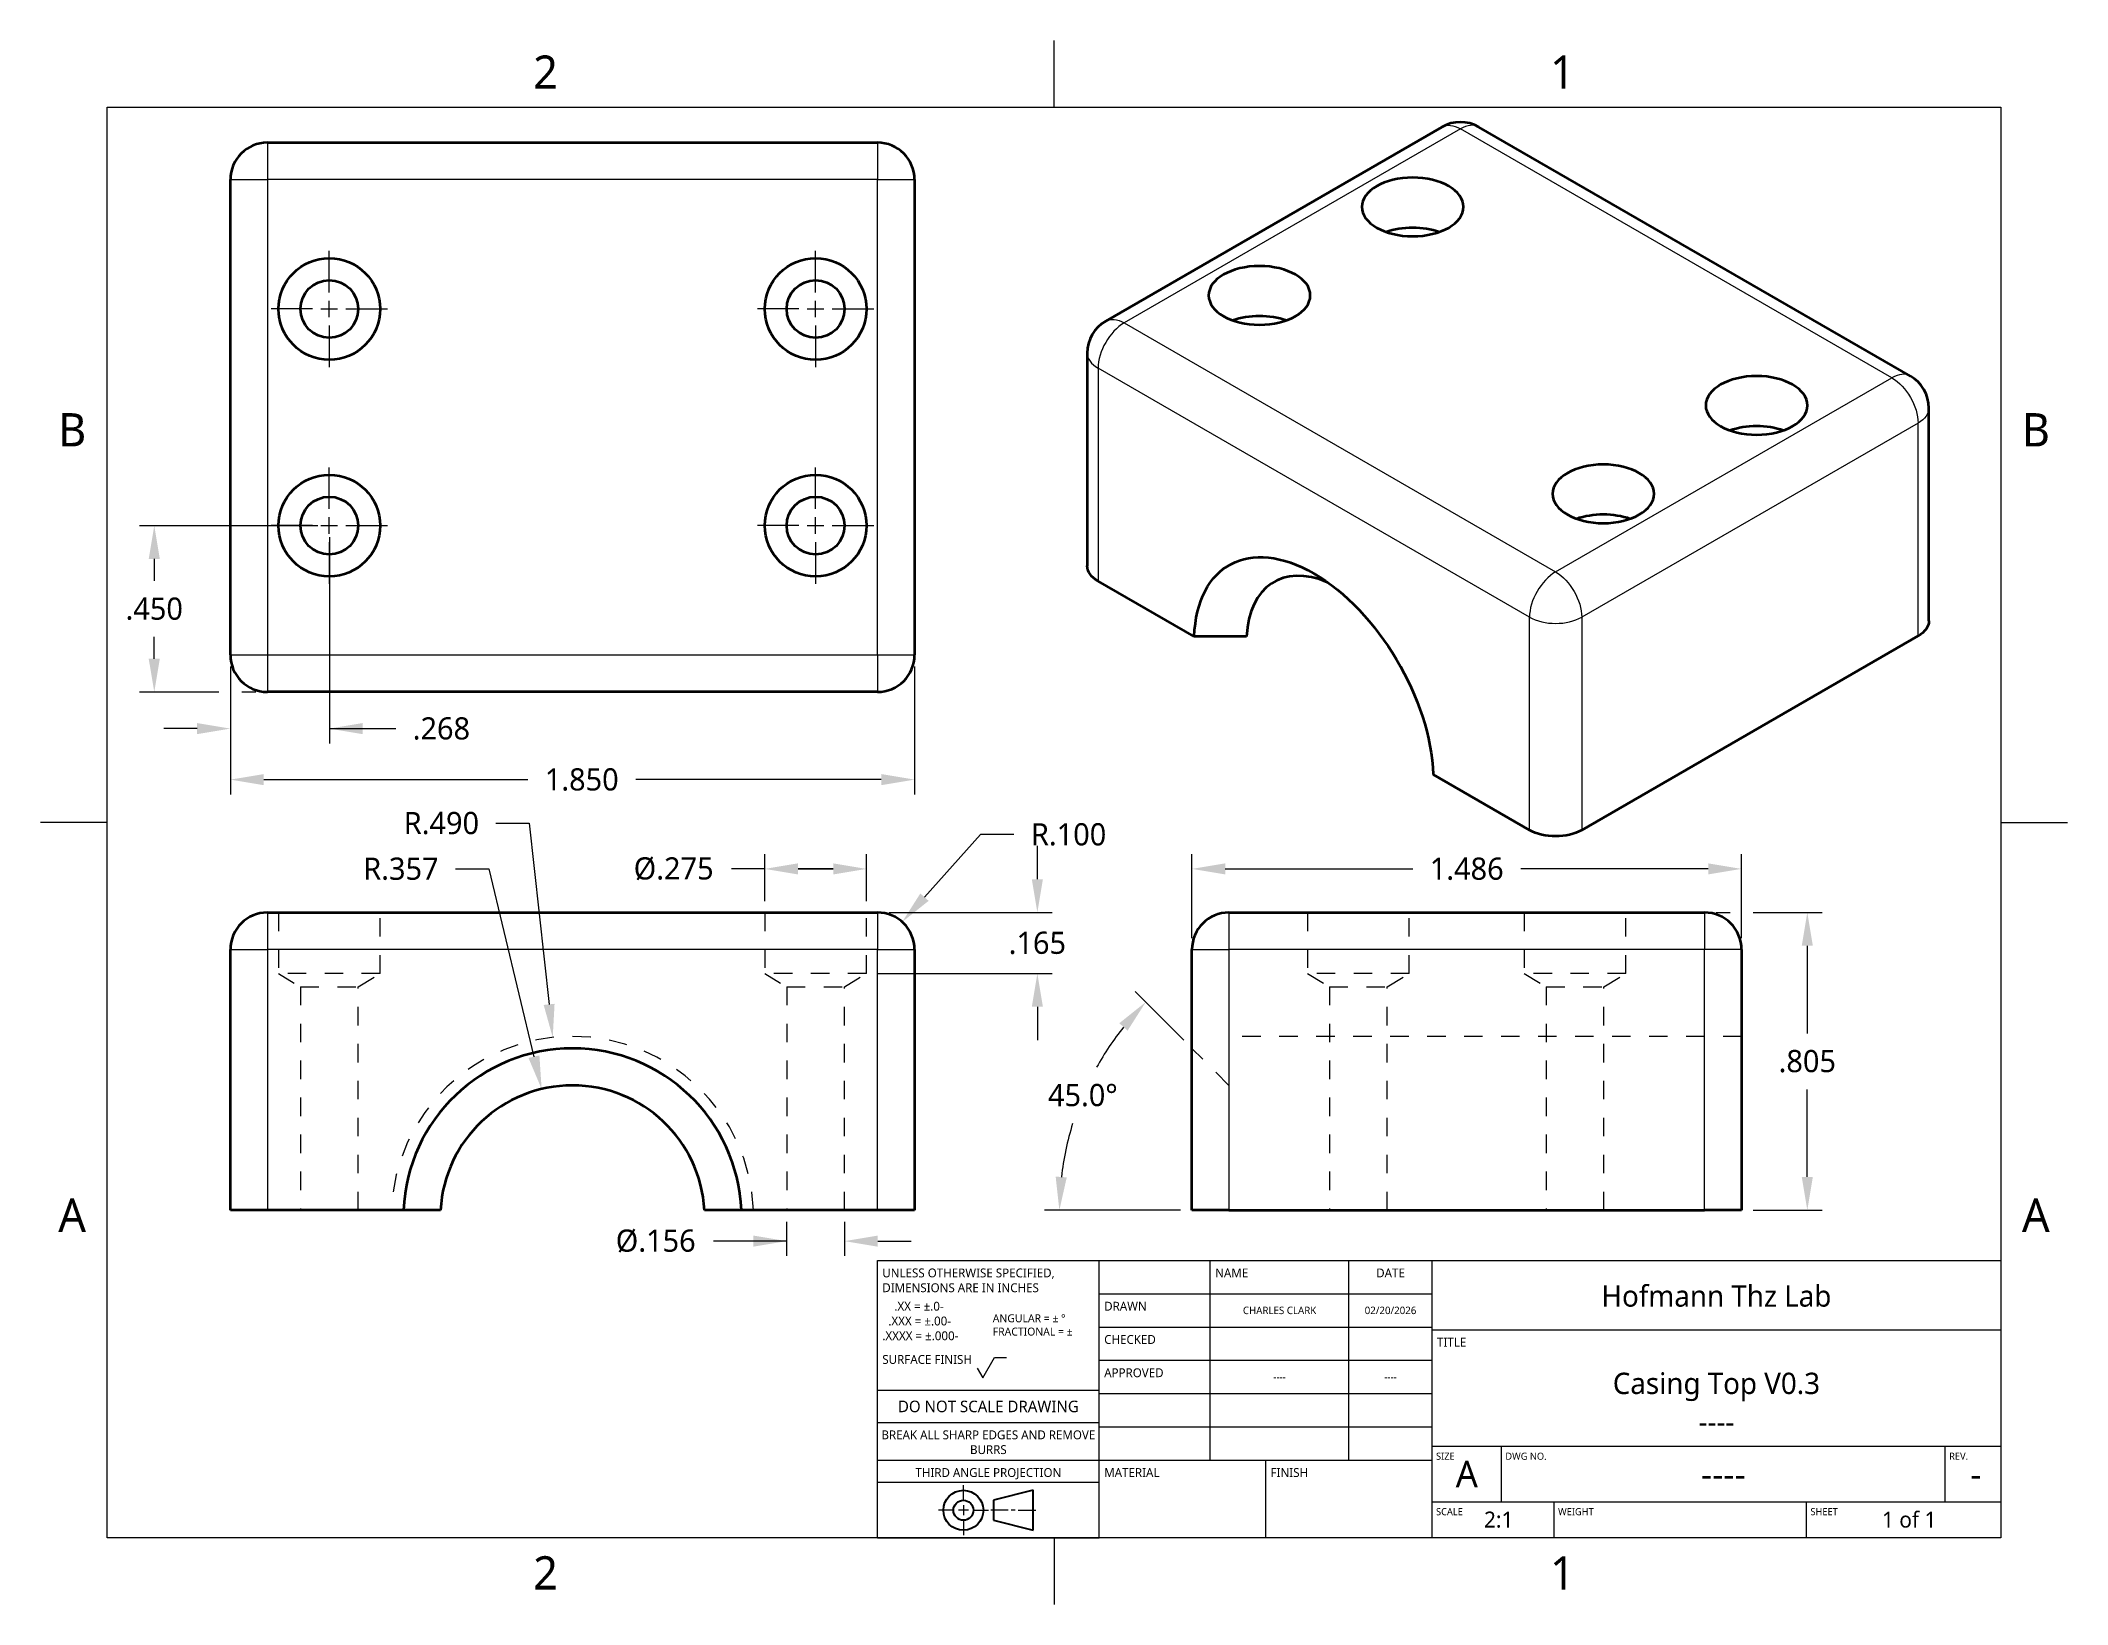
# Model space of a CAD drawing. Extents: x 0 to 11, y 0 to 8.5.
import ezdxf

# ---------------------------------------------------------------- set-up
doc = ezdxf.new("R2010")
doc.units = 0
doc.header["$LTSCALE"] = 0.5
doc.header["$MEASUREMENT"] = 0
doc.header["$PDMODE"] = 33
doc.header["$PDSIZE"] = 0.03937
doc.linetypes.add('CENTER', pattern=[0.72, 0.45, -0.09, 0.09, -0.09])
doc.linetypes.add('HIDDEN', pattern=[0.15, 0.1, -0.05])
for name, color, linetype, lineweight in [('ANNOTATION_TEXT', 7, 'Continuous', 25), ('BORDER_FRAME', 7, 'Continuous', 15), ('BORDER_ZONES', 7, 'Continuous', 15), ('CENTERMARKS', 7, 'Continuous', 13), ('Hidden', 7, 'HIDDEN', 15), ('TANGENT_LINES', 7, 'Continuous', 15), ('TITLE_BLOCK', 7, 'Continuous', 15), ('Visible', 7, 'Continuous', 40)]:
    doc.layers.add(name, color=color, linetype=linetype, lineweight=lineweight)
doc.styles.add('Onshape-Standard', font='NotoSans-Regular.ttf')
doc.styles.add('Onshape-Standard-Dimension', font='')
doc.styles.add('Onshape-Standard-Fields', font='')
doc.styles.get('Onshape-Standard-Dimension').set_extended_font_data('Noto Sans')
doc.styles.get('Onshape-Standard-Fields').set_extended_font_data('Noto Sans')
doc.dimstyles.new('Onshape-Standard$0', dxfattribs={"dimtxt": 0.12, "dimasz": 0.18, "dimexe": 0.08, "dimexo": 0.0625, "dimgap": 0.09, "dimtad": 0, "dimtih": 1, "dimtoh": 1, "dimdec": 3, "dimzin": 7, "dimdsep": 46, "dimtxsty": 'Onshape-Standard-Dimension', "dimcen": 0.09, "dimclrd": 7, "dimclre": 7, "dimclrt": 7, "dimadec": 1, "dimazin": 0, "dimtfac": 1, "dimtdec": 3, "dimtofl": 0, "dimtmove": 0, "dimatfit": 3, "dimfxl": 0, "dimtolj": 1, "dimtzin": 7, "dimlwd": 13, "dimlwe": 13, "dimarcsym": 0})
doc.dimstyles.new('Onshape-Standard$2', dxfattribs={"dimtxt": 0.12, "dimasz": 0.18, "dimexe": 0.08, "dimexo": 0.0625, "dimgap": 0.09, "dimtad": 0, "dimtih": 1, "dimtoh": 1, "dimdec": 3, "dimzin": 7, "dimdsep": 46, "dimtxsty": 'Onshape-Standard-Dimension', "dimcen": 0.09, "dimclrd": 7, "dimclre": 7, "dimclrt": 7, "dimadec": 1, "dimazin": 0, "dimtfac": 1, "dimtdec": 3, "dimtofl": 0, "dimtmove": 0, "dimatfit": 3, "dimfxl": 0, "dimtolj": 1, "dimtzin": 7, "dimlwd": 13, "dimlwe": 13, "dimarcsym": 0})
doc.dimstyles.new('Onshape-Standard$4', dxfattribs={"dimtxt": 0.12, "dimasz": 0.18, "dimexe": 0.08, "dimexo": 0.0625, "dimgap": 0.09, "dimtad": 0, "dimtih": 1, "dimtoh": 1, "dimdec": 3, "dimzin": 7, "dimdsep": 46, "dimtxsty": 'Onshape-Standard-Dimension', "dimcen": 0, "dimclrd": 7, "dimclre": 7, "dimclrt": 7, "dimadec": 1, "dimazin": 0, "dimtfac": 1, "dimtdec": 3, "dimtofl": 0, "dimtmove": 0, "dimatfit": 3, "dimfxl": 0, "dimtolj": 1, "dimtzin": 7, "dimlwd": 13, "dimlwe": 13, "dimarcsym": 0})

# ---------------------------------------------------------------- blocks, each defined once
blk = doc.blocks.new('*D1')
at = {"layer": 'ANNOTATION_TEXT', "color": 7, "lineweight": 13}
for p, q in [((6.265, 3.625), (6.265, 4.079)), ((9.237, 3.625), (9.237, 4.079)), ((6.445, 3.999), (7.459, 3.999)), ((9.057, 3.999), (8.044, 3.999))]:
    blk.add_line(p, q, dxfattribs=at)
at = {"layer": 'ANNOTATION_TEXT', "color": 7}
for points in [[(6.445, 4.029), (6.445, 3.969), (6.265, 3.999)], [(9.057, 3.969), (9.057, 4.029), (9.237, 3.999)]]:
    blk.add_solid(points, dxfattribs=at)
at = {"layer": 'Defpoints', "color": 0}
for p in [(9.237, 3.999), (9.237, 3.999), (6.265, 3.563), (9.237, 3.563)]:
    blk.add_point(p, dxfattribs=at)
at = {"layer": 'ANNOTATION_TEXT', "color": 7, "insert": (7.751, 3.999), "char_height": 0.12, "attachment_point": 5, "style": 'Onshape-Standard-Dimension'}
blk.add_mtext('\\A1;1.486', dxfattribs=at)
blk = doc.blocks.new('*D2')
at = {"layer": 'ANNOTATION_TEXT', "color": 7, "lineweight": 13}
for p, q in [((5.122, 4.185), (4.818, 3.846)), ((5.302, 4.185), (5.122, 4.185))]:
    blk.add_line(p, q, dxfattribs=at)
at = {"layer": 'ANNOTATION_TEXT', "color": 7}
blk.add_solid([(4.796, 3.866), (4.841, 3.826), (4.698, 3.712)], dxfattribs=at)
at = {"layer": 'Defpoints', "color": 0}
for p in [(4.698, 3.712), (4.565, 3.563)]:
    blk.add_point(p, dxfattribs=at)
at = {"layer": 'ANNOTATION_TEXT', "color": 7, "insert": (5.598, 4.185), "char_height": 0.12, "attachment_point": 5, "style": 'Onshape-Standard-Dimension'}
blk.add_mtext('\\A1;R.100', dxfattribs=at)
blk = doc.blocks.new('*D3')
at = {"layer": 'ANNOTATION_TEXT', "color": 7, "lineweight": 13}
for p, q in [((2.501, 4.246), (2.681, 4.246)), ((2.681, 4.246), (2.789, 3.266))]:
    blk.add_line(p, q, dxfattribs=at)
at = {"layer": 'ANNOTATION_TEXT', "color": 7}
blk.add_solid([(2.759, 3.263), (2.818, 3.269), (2.808, 3.087)], dxfattribs=at)
at = {"layer": 'Defpoints', "color": 0}
for p in [(2.808, 3.087), (2.915, 2.113)]:
    blk.add_point(p, dxfattribs=at)
at = {"layer": 'ANNOTATION_TEXT', "color": 7, "insert": (2.206, 4.246), "char_height": 0.12, "attachment_point": 5, "style": 'Onshape-Standard-Dimension'}
blk.add_mtext('\\A1;R.490', dxfattribs=at)
blk = doc.blocks.new('*D4')
at = {"layer": 'ANNOTATION_TEXT', "color": 7, "lineweight": 13}
for p, q in [((2.283, 3.999), (2.463, 3.999)), ((2.463, 3.999), (2.706, 2.983))]:
    blk.add_line(p, q, dxfattribs=at)
at = {"layer": 'ANNOTATION_TEXT', "color": 7}
blk.add_solid([(2.677, 2.976), (2.736, 2.99), (2.748, 2.808)], dxfattribs=at)
at = {"layer": 'Defpoints', "color": 0}
for p in [(2.748, 2.808), (2.915, 2.113)]:
    blk.add_point(p, dxfattribs=at)
at = {"layer": 'ANNOTATION_TEXT', "color": 7, "insert": (1.987, 3.999), "char_height": 0.12, "attachment_point": 5, "style": 'Onshape-Standard-Dimension'}
blk.add_mtext('\\A1;R.357', dxfattribs=at)
blk = doc.blocks.new('*D5')
at = {"layer": 'ANNOTATION_TEXT', "color": 7, "lineweight": 13}
for p, q in [((4.073, 2.09), (4.073, 1.905)), ((4.386, 2.09), (4.386, 1.905)), ((4.073, 1.985), (3.677, 1.985)), ((3.893, 1.985), (3.713, 1.985)), ((4.566, 1.985), (4.746, 1.985))]:
    blk.add_line(p, q, dxfattribs=at)
at = {"layer": 'ANNOTATION_TEXT', "color": 7}
for points in [[(3.893, 1.955), (3.893, 2.015), (4.073, 1.985)], [(4.566, 2.015), (4.566, 1.955), (4.386, 1.985)]]:
    blk.add_solid(points, dxfattribs=at)
at = {"layer": 'Defpoints', "color": 0}
for p in [(4.073, 2.152), (4.386, 2.152), (4.386, 1.985), (4.386, 1.985)]:
    blk.add_point(p, dxfattribs=at)
at = {"layer": 'ANNOTATION_TEXT', "color": 7, "insert": (3.365, 1.985), "char_height": 0.12, "attachment_point": 5, "style": 'Onshape-Standard-Dimension'}
blk.add_mtext('\\A1;%%c.156', dxfattribs=at)
blk = doc.blocks.new('*D6')
at = {"layer": 'ANNOTATION_TEXT', "color": 7, "lineweight": 13}
for p, q in [((3.955, 3.825), (3.955, 4.079)), ((4.505, 3.825), (4.505, 4.079)), ((3.955, 3.999), (3.774, 3.999)), ((4.135, 3.999), (4.325, 3.999)), ((4.325, 3.999), (4.135, 3.999))]:
    blk.add_line(p, q, dxfattribs=at)
at = {"layer": 'ANNOTATION_TEXT', "color": 7}
for points in [[(4.135, 4.029), (4.135, 3.969), (3.955, 3.999)], [(4.325, 3.969), (4.325, 4.029), (4.505, 3.999)]]:
    blk.add_solid(points, dxfattribs=at)
at = {"layer": 'Defpoints', "color": 0}
for p in [(4.505, 3.999), (4.505, 3.999), (3.955, 3.763), (4.505, 3.763)]:
    blk.add_point(p, dxfattribs=at)
at = {"layer": 'ANNOTATION_TEXT', "color": 7, "insert": (3.462, 3.999), "char_height": 0.12, "attachment_point": 5, "style": 'Onshape-Standard-Dimension'}
blk.add_mtext('\\A1;%%c.275', dxfattribs=at)
blk = doc.blocks.new('*D7')
at = {"layer": 'ANNOTATION_TEXT', "color": 7, "lineweight": 13}
for p, q in [((5.429, 3.943), (5.429, 4.123)), ((4.627, 3.763), (5.509, 3.763)), ((4.567, 3.433), (5.509, 3.433)), ((5.429, 3.253), (5.429, 3.073))]:
    blk.add_line(p, q, dxfattribs=at)
at = {"layer": 'ANNOTATION_TEXT', "color": 7}
for points in [[(5.399, 3.943), (5.459, 3.943), (5.429, 3.763)], [(5.459, 3.253), (5.399, 3.253), (5.429, 3.433)]]:
    blk.add_solid(points, dxfattribs=at)
at = {"layer": 'Defpoints', "color": 0}
for p in [(4.565, 3.763), (5.429, 3.763), (5.429, 3.763), (4.505, 3.433)]:
    blk.add_point(p, dxfattribs=at)
at = {"layer": 'ANNOTATION_TEXT', "color": 7, "insert": (5.429, 3.598), "char_height": 0.12, "attachment_point": 5, "style": 'Onshape-Standard-Dimension'}
blk.add_mtext('\\A1;.165', dxfattribs=at)
blk = doc.blocks.new('*D8')
at = {"layer": 'ANNOTATION_TEXT', "color": 7, "lineweight": 13}
for p, q in [((1.065, 5.094), (1.065, 4.402)), ((4.765, 5.094), (4.765, 4.402)), ((1.245, 4.482), (2.673, 4.482)), ((4.585, 4.482), (3.258, 4.482))]:
    blk.add_line(p, q, dxfattribs=at)
at = {"layer": 'ANNOTATION_TEXT', "color": 7}
for points in [[(1.245, 4.512), (1.245, 4.452), (1.065, 4.482)], [(4.585, 4.452), (4.585, 4.512), (4.765, 4.482)]]:
    blk.add_solid(points, dxfattribs=at)
at = {"layer": 'Defpoints', "color": 0}
for p in [(1.065, 5.156), (4.765, 5.156), (1.065, 4.482), (1.065, 4.482)]:
    blk.add_point(p, dxfattribs=at)
at = {"layer": 'ANNOTATION_TEXT', "color": 7, "insert": (2.965, 4.482), "char_height": 0.12, "attachment_point": 5, "style": 'Onshape-Standard-Dimension'}
blk.add_mtext('\\A1;1.850', dxfattribs=at)
blk = doc.blocks.new('*D9')
at = {"layer": 'ANNOTATION_TEXT', "color": 7, "lineweight": 13}
for p, q in [((1.537, 5.856), (0.573, 5.856)), ((0.653, 5.676), (0.653, 5.558)), ((0.653, 5.136), (0.653, 5.255)), ((1.002, 4.956), (0.573, 4.956)), ((1.202, 4.956), (1.127, 4.956))]:
    blk.add_line(p, q, dxfattribs=at)
at = {"layer": 'ANNOTATION_TEXT', "color": 7}
for points in [[(0.683, 5.676), (0.623, 5.676), (0.653, 5.856)], [(0.623, 5.136), (0.683, 5.136), (0.653, 4.956)]]:
    blk.add_solid(points, dxfattribs=at)
at = {"layer": 'Defpoints', "color": 0}
for p in [(1.6, 5.856), (0.653, 4.956), (0.653, 4.956), (1.265, 4.956)]:
    blk.add_point(p, dxfattribs=at)
at = {"layer": 'ANNOTATION_TEXT', "color": 7, "insert": (0.653, 5.406), "char_height": 0.12, "attachment_point": 5, "style": 'Onshape-Standard-Dimension'}
blk.add_mtext('\\A1;.450', dxfattribs=at)
blk = doc.blocks.new('*D10')
at = {"layer": 'ANNOTATION_TEXT', "color": 7, "lineweight": 13}
for p, q in [((1.6, 5.794), (1.6, 4.678)), ((1.065, 5.094), (1.065, 4.678)), ((0.885, 4.758), (0.705, 4.758)), ((1.6, 4.758), (1.96, 4.758)), ((1.78, 4.758), (1.96, 4.758))]:
    blk.add_line(p, q, dxfattribs=at)
at = {"layer": 'ANNOTATION_TEXT', "color": 7}
for points in [[(0.885, 4.728), (0.885, 4.788), (1.065, 4.758)], [(1.78, 4.788), (1.78, 4.728), (1.6, 4.758)]]:
    blk.add_solid(points, dxfattribs=at)
at = {"layer": 'Defpoints', "color": 0}
for p in [(1.6, 5.856), (1.065, 5.156), (1.065, 4.758), (1.065, 4.758)]:
    blk.add_point(p, dxfattribs=at)
at = {"layer": 'ANNOTATION_TEXT', "color": 7, "insert": (2.206, 4.758), "char_height": 0.12, "attachment_point": 5, "style": 'Onshape-Standard-Dimension'}
blk.add_mtext('\\A1;.268', dxfattribs=at)
blk = doc.blocks.new('*D11')
at = {"layer": 'ANNOTATION_TEXT', "color": 7, "lineweight": 13}
for p, q in [((6.221, 3.072), (5.958, 3.335)), ((6.203, 2.152), (5.468, 2.152))]:
    blk.add_line(p, q, dxfattribs=at)
for start, end in [(141.4798, 150.9386), (162.8427, 173.5202)]:
    blk.add_arc((7.141, 2.152), 1.592, start, end, dxfattribs=at)
at = {"layer": 'ANNOTATION_TEXT', "color": 7}
for points in [[(5.917, 3.124), (5.872, 3.164), (6.015, 3.278)], [(5.528, 2.334), (5.588, 2.33), (5.548, 2.152)]]:
    blk.add_solid(points, dxfattribs=at)
at = {"layer": 'Defpoints', "color": 0}
for p in [(6.265, 3.028), (6.465, 2.828), (5.603, 2.564), (6.265, 2.152), (6.465, 2.152)]:
    blk.add_point(p, dxfattribs=at)
at = {"layer": 'ANNOTATION_TEXT', "color": 7, "insert": (5.675, 2.774), "char_height": 0.12, "attachment_point": 5, "style": 'Onshape-Standard-Dimension'}
blk.add_mtext('\\A1;45.0%%d', dxfattribs=at)
blk = doc.blocks.new('*D12')
at = {"layer": 'ANNOTATION_TEXT', "color": 7, "lineweight": 13}
for p, q in [((9.1, 3.763), (9.175, 3.763)), ((9.3, 3.763), (9.673, 3.763)), ((9.593, 3.583), (9.593, 3.109)), ((9.593, 2.332), (9.593, 2.806)), ((9.3, 2.152), (9.673, 2.152))]:
    blk.add_line(p, q, dxfattribs=at)
at = {"layer": 'ANNOTATION_TEXT', "color": 7}
for points in [[(9.623, 3.583), (9.563, 3.583), (9.593, 3.763)], [(9.563, 2.332), (9.623, 2.332), (9.593, 2.152)]]:
    blk.add_solid(points, dxfattribs=at)
at = {"layer": 'Defpoints', "color": 0}
for p in [(9.037, 3.763), (9.237, 2.152), (9.593, 2.152), (9.593, 2.152)]:
    blk.add_point(p, dxfattribs=at)
at = {"layer": 'ANNOTATION_TEXT', "color": 7, "insert": (9.593, 2.958), "char_height": 0.12, "attachment_point": 5, "style": 'Onshape-Standard-Dimension'}
blk.add_mtext('\\A1;.805', dxfattribs=at)

msp = doc.modelspace()

# ---------------------------------------------------------------- linework, layer by layer
at = {"layer": 'BORDER_FRAME'}
for p, q in [((0.399, 0.38), (0.399, 8.12)), ((0.399, 8.12), (10.639, 8.12)), ((10.639, 8.12), (10.639, 0.38)), ((10.639, 0.38), (0.399, 0.38))]:
    msp.add_line(p, q, dxfattribs=at)
at = {"layer": 'BORDER_ZONES'}
for p, q in [((5.519, 8.12), (5.519, 8.481)), ((0.399, 4.25), (0.038, 4.25)), ((10.639, 4.25), (11, 4.25)), ((5.519, 0.38), (5.519, 0.019))]:
    msp.add_line(p, q, dxfattribs=at)
at = {"layer": 'CENTERMARKS', "linetype": 'CENTER'}
for p, q in [((1.5997, 7.1184), (1.5997, 7.3934)), ((4.2297, 7.1184), (4.2297, 7.3934)), ((1.5097, 7.0284), (1.2347, 7.0284)), ((1.6897, 7.0284), (1.9647, 7.0284)), ((4.1397, 7.0284), (3.8647, 7.0284)), ((4.3197, 7.0284), (4.5947, 7.0284)), ((1.5997, 6.9384), (1.5997, 6.6634)), ((4.2297, 6.9384), (4.2297, 6.6634)), ((1.5997, 5.9464), (1.5997, 6.2214)), ((4.2297, 5.9464), (4.2297, 6.2214)), ((1.5097, 5.8564), (1.2347, 5.8564)), ((1.6897, 5.8564), (1.9647, 5.8564)), ((4.1397, 5.8564), (3.8647, 5.8564)), ((4.3197, 5.8564), (4.5947, 5.8564)), ((1.5997, 5.7664), (1.5997, 5.4914)), ((4.2297, 5.7664), (4.2297, 5.4914))]:
    msp.add_line(p, q, dxfattribs=at)
at = {"layer": 'CENTERMARKS', "linetype": 'Continuous'}
for p, q in [((1.5547, 7.0284), (1.6447, 7.0284)), ((1.5997, 6.9834), (1.5997, 7.0734)), ((4.1847, 7.0284), (4.2747, 7.0284)), ((4.2297, 6.9834), (4.2297, 7.0734)), ((1.5547, 5.8564), (1.6447, 5.8564)), ((1.5997, 5.8114), (1.5997, 5.9014)), ((4.1847, 5.8564), (4.2747, 5.8564)), ((4.2297, 5.8114), (4.2297, 5.9014))]:
    msp.add_line(p, q, dxfattribs=at)
at = {"layer": 'Hidden'}
for p, q in [((1.3247, 3.7629), (1.3247, 3.4329)), ((1.8747, 3.4329), (1.8747, 3.7629)), ((3.9547, 3.7629), (3.9547, 3.4329)), ((4.5047, 3.4329), (4.5047, 3.7629)), ((6.8903, 3.7629), (6.8903, 3.4329)), ((7.4403, 3.4329), (7.4403, 3.7629)), ((8.0623, 3.7629), (8.0623, 3.4329)), ((8.6123, 3.4329), (8.6123, 3.7629)), ((1.3247, 3.4329), (1.4434, 3.3615)), ((1.8747, 3.4329), (1.3247, 3.4329)), ((1.7559, 3.3615), (1.8747, 3.4329)), ((3.9547, 3.4329), (4.0734, 3.3615)), ((4.5047, 3.4329), (3.9547, 3.4329)), ((4.3859, 3.3615), (4.5047, 3.4329)), ((6.8903, 3.4329), (7.009, 3.3615)), ((7.4403, 3.4329), (6.8903, 3.4329)), ((7.3215, 3.3615), (7.4403, 3.4329)), ((8.0623, 3.4329), (8.181, 3.3615)), ((8.6123, 3.4329), (8.0623, 3.4329)), ((8.4935, 3.3615), (8.6123, 3.4329)), ((1.4434, 3.3615), (1.4434, 2.1523)), ((1.4434, 3.3615), (1.7559, 3.3615)), ((1.7559, 2.1523), (1.7559, 3.3615)), ((4.0734, 3.3615), (4.0734, 2.1523)), ((4.0734, 3.3615), (4.3859, 3.3615)), ((4.3859, 2.1523), (4.3859, 3.3615)), ((7.009, 3.3615), (7.009, 2.1523)), ((7.009, 3.3615), (7.3215, 3.3615)), ((7.3215, 2.1523), (7.3215, 3.3615)), ((8.181, 3.3615), (8.181, 2.1523)), ((8.181, 3.3615), (8.4935, 3.3615)), ((8.4935, 2.1523), (8.4935, 3.3615)), ((9.2373, 3.0929), (6.4653, 3.0929)), ((6.4653, 2.8277), (6.2653, 3.0277))]:
    msp.add_line(p, q, dxfattribs=at)
msp.add_arc((2.9147, 2.1129), 0.98, 2.30239, 177.69761, dxfattribs=at)
at = {"layer": 'TANGENT_LINES'}
for p, q in [((7.7171, 8.0031), (5.8985, 6.9531)), ((10.0506, 6.6559), (7.7171, 8.0031)), ((1.2647, 7.9284), (1.2647, 7.7284)), ((4.5647, 7.9284), (4.5647, 7.7284)), ((1.0647, 7.7284), (1.2647, 7.7284)), ((1.2647, 7.7284), (1.2647, 5.1564)), ((4.5647, 7.7284), (1.2647, 7.7284)), ((4.5647, 5.1564), (4.5647, 7.7284)), ((4.5647, 7.7284), (4.7647, 7.7284)), ((5.8985, 6.9531), (8.2319, 5.6059)), ((8.0905, 5.3609), (5.757, 6.7082)), ((5.757, 6.7082), (5.757, 5.5564)), ((8.2319, 5.6059), (10.0506, 6.6559)), ((10.192, 6.411), (8.3733, 5.3609)), ((10.192, 5.2592), (10.192, 6.411)), ((8.0905, 4.2092), (8.0905, 5.3609)), ((8.3733, 5.3609), (8.3733, 4.2092)), ((1.0647, 5.1564), (1.2647, 5.1564)), ((1.2647, 5.1564), (4.5647, 5.1564)), ((1.2647, 5.1564), (1.2647, 4.9564)), ((4.5647, 5.1564), (4.5647, 4.9564)), ((4.5647, 5.1564), (4.7647, 5.1564)), ((1.2647, 3.7629), (1.2647, 3.5629)), ((4.5647, 3.7629), (4.5647, 3.5629)), ((6.4653, 3.7629), (6.4653, 3.5629)), ((9.0373, 3.7629), (9.0373, 3.5629)), ((1.0647, 3.5629), (1.2647, 3.5629)), ((4.5647, 3.5629), (1.2647, 3.5629)), ((1.2647, 3.5629), (1.2647, 2.1523)), ((4.5647, 2.1523), (4.5647, 3.5629)), ((4.5647, 3.5629), (4.7647, 3.5629)), ((6.2653, 3.5629), (6.4653, 3.5629)), ((9.0373, 3.5629), (6.4653, 3.5629)), ((6.4653, 3.5629), (6.4653, 2.1523)), ((9.0373, 2.1523), (9.0373, 3.5629)), ((9.2373, 3.5629), (9.0373, 3.5629))]:
    msp.add_line(p, q, dxfattribs=at)
at = {"layer": 'TANGENT_LINES', "extrusion": (0, 0, -1)}
for centre, major_axis, start_param, end_param in [((7.7171, 7.8398), (-0.1, 0.1732), 0, 0.7853982), ((5.8985, 6.7898), (-0.1, 0.1732), 12.5663706, 13.3517688), ((10.0506, 6.4926), (-0.1, 0.1732), 0.7853982, 2.3561945), ((10.0506, 6.4926), (0.2, 0), 0, 0.7853982), ((8.2319, 5.4426), (-0.1, 0.1732), 0.7853982, 2.3561945)]:
    msp.add_ellipse(centre, major_axis=major_axis, ratio=0.5773503, start_param=start_param, end_param=end_param, dxfattribs=at)
at = {"layer": 'TANGENT_LINES'}
for centre, major_axis, start_param, end_param in [((7.7171, 7.8398), (0.1, 0.1732), 0, 0.7853982), ((5.8985, 6.7898), (0.1, 0.1732), 0.7853982, 2.3561945), ((5.8985, 6.7898), (-0.2, 0), 0, 0.7853982), ((10.0506, 6.4926), (0.1, 0.1732), 0, 0.7853982), ((8.2319, 5.4426), (0.1, 0.1732), 0.7853982, 2.3561945), ((8.2319, 5.4426), (-0.2, 0), 0.7853982, 2.3561945)]:
    msp.add_ellipse(centre, major_axis=major_axis, ratio=0.5773503, start_param=start_param, end_param=end_param, dxfattribs=at)
at = {"layer": 'TITLE_BLOCK'}
for p, q in [((4.564, 0.38), (4.564, 1.88)), ((4.564, 1.88), (5.764, 1.88)), ((5.764, 0.38), (5.764, 1.88)), ((5.764, 1.88), (7.564, 1.88)), ((6.364, 0.8), (6.364, 1.88)), ((7.114, 0.8), (7.114, 1.88)), ((7.564, 0.38), (7.564, 1.88)), ((7.564, 1.88), (10.639, 1.88)), ((5.764, 1.7), (7.564, 1.7)), ((5.764, 1.52), (7.564, 1.52)), ((7.564, 1.505), (10.639, 1.505)), ((5.134, 1.246), (5.197, 1.3552)), ((5.197, 1.3552), (5.263, 1.3552)), ((5.764, 1.34), (7.564, 1.34)), ((5.104, 1.298), (5.134, 1.246)), ((4.564, 1.178), (5.764, 1.178)), ((5.764, 1.16), (7.564, 1.16)), ((4.564, 1.004), (5.764, 1.004)), ((5.764, 0.98), (7.564, 0.98)), ((4.564, 0.8), (5.764, 0.8)), ((5.764, 0.8), (7.564, 0.8)), ((6.664, 0.38), (6.664, 0.8)), ((7.564, 0.875), (10.639, 0.875)), ((7.939, 0.575), (7.939, 0.875)), ((10.339, 0.575), (10.339, 0.875)), ((4.564, 0.68), (5.764, 0.68)), ((7.564, 0.575), (10.639, 0.575)), ((8.224, 0.38), (8.224, 0.575)), ((9.589, 0.38), (9.589, 0.575)), ((4.564, 0.38), (5.764, 0.38))]:
    msp.add_line(p, q, dxfattribs=at)
at = {"layer": 'TITLE_BLOCK', "lineweight": 15}
for p, q in [((5.029, 0.5828), (5.029, 0.6638)), ((5.029, 0.5558), (5.029, 0.5018)), ((4.975, 0.5288), (4.894, 0.5288)), ((5.056, 0.5288), (5.002, 0.5288)), ((5.029, 0.4748), (5.029, 0.3938)), ((5.083, 0.5288), (5.164, 0.5288)), ((5.272, 0.5288), (5.1775, 0.5288)), ((5.3098, 0.5288), (5.2882, 0.5288)), ((5.326, 0.5288), (5.4205, 0.5288))]:
    msp.add_line(p, q, dxfattribs=at)
at = {"layer": 'TITLE_BLOCK', "lineweight": 30}
for p, q in [((5.407, 0.6368), (5.191, 0.5828)), ((5.191, 0.5828), (5.191, 0.4748)), ((5.407, 0.4208), (5.407, 0.6368)), ((5.191, 0.4748), (5.407, 0.4208))]:
    msp.add_line(p, q, dxfattribs=at)
for radius in [0.108, 0.054]:
    msp.add_circle((5.029, 0.5288), radius, dxfattribs=at)
at = {"layer": 'Visible'}
for p, q in [((7.6171, 8.013), (5.7985, 6.963)), ((10.1506, 6.6658), (7.8171, 8.013)), ((1.2647, 7.9284), (4.5647, 7.9284)), ((1.0647, 5.1564), (1.0647, 7.7284)), ((4.7647, 7.7284), (4.7647, 5.1564)), ((5.6985, 6.7898), (5.6985, 5.638)), ((10.2506, 5.3408), (10.2506, 6.4926)), ((6.2775, 5.2559), (5.757, 5.5564)), ((6.5605, 5.2558), (6.2775, 5.2559)), ((8.3733, 4.2092), (10.192, 5.2592)), ((4.5647, 4.9564), (1.2647, 4.9564)), ((8.0905, 4.2092), (7.57, 4.5097)), ((1.2647, 3.7629), (4.5647, 3.7629)), ((6.4653, 3.7629), (9.0373, 3.7629)), ((1.0647, 2.1523), (1.0647, 3.5629)), ((4.7647, 3.5629), (4.7647, 2.1523)), ((6.2653, 2.1523), (6.2653, 3.5629)), ((9.2373, 3.5629), (9.2373, 2.1523)), ((1.2647, 2.1523), (1.0647, 2.1523)), ((2.0007, 2.1523), (1.2647, 2.1523)), ((2.201, 2.1523), (2.0007, 2.1523)), ((3.8286, 2.1523), (3.6284, 2.1523)), ((4.5647, 2.1523), (3.8286, 2.1523)), ((4.7647, 2.1523), (4.5647, 2.1523)), ((6.4653, 2.1523), (6.2653, 2.1523)), ((6.4653, 2.1523), (9.0373, 2.1523)), ((9.2373, 2.1523), (9.0373, 2.1523))]:
    msp.add_line(p, q, dxfattribs=at)
for centre, radius in [((1.5997, 7.0284), 0.275), ((4.2297, 7.0284), 0.275), ((1.5997, 7.0284), 0.1562), ((4.2297, 7.0284), 0.1562), ((1.5997, 5.8564), 0.275), ((4.2297, 5.8564), 0.275), ((1.5997, 5.8564), 0.1562), ((4.2297, 5.8564), 0.1562)]:
    msp.add_circle(centre, radius, dxfattribs=at)
for centre, radius, start, end in [((7.7171, 7.8398), 0.2, 60, 120), ((1.2647, 7.7284), 0.2, 90, 180), ((4.5647, 7.7284), 0.2, 0, 90), ((5.8985, 6.7898), 0.2, 120, 180), ((10.0506, 6.4926), 0.2, 0, 60), ((1.2647, 5.1564), 0.2, 180, 270), ((4.5647, 5.1564), 0.2, 270, 0), ((1.2647, 3.5629), 0.2, 90, 180), ((4.5647, 3.5629), 0.2, 0, 90), ((6.4653, 3.5629), 0.2, 90, 180), ((9.0373, 3.5629), 0.2, 0, 90), ((2.9147, 2.1129), 0.9148, 2.46665, 177.53335), ((2.9147, 2.1129), 0.7148, 3.15745, 176.84255)]:
    msp.add_arc(centre, radius, start, end, dxfattribs=at)
at = {"layer": 'Visible', "extrusion": (0, 0, -1)}
for centre in [(7.459, 7.5806), (6.6303, 7.1021), (9.3187, 6.5069), (8.49, 6.0284)]:
    msp.add_ellipse(centre, major_axis=(0.275, 0), ratio=0.5773503, dxfattribs=at)
for centre, major_axis, start_param, end_param in [((7.459, 7.3111), (0.275, 0), 10.4379755, 11.5531731), ((6.6303, 6.8327), (0.275, 0), 10.4379755, 11.5531731), ((9.3187, 6.2374), (0.275, 0), 10.4379755, 11.5531731), ((8.49, 5.759), (0.275, 0), 10.4379755, 11.5531731), ((6.9238, 4.8506), (-0.4574, 0.7922), 11.8240235, 14.879514), ((5.8985, 5.638), (0.2, 0), 2.3561945, 3.1415927), ((10.0506, 5.3408), (0.2, 0), 0, 0.7853982), ((8.2319, 4.2908), (0.2, 0), 0.7853982, 2.3561945)]:
    msp.add_ellipse(centre, major_axis=major_axis, ratio=0.5773503, start_param=start_param, end_param=end_param, dxfattribs=at)
at = {"layer": 'Visible'}
msp.add_ellipse((7.0652, 4.9323), major_axis=(0.3574, -0.619), ratio=0.5773503, start_param=8.7710119, end_param=10.1550682, dxfattribs=at)

# ---------------------------------------------------------------- texts
at = {"layer": 'BORDER_ZONES', "char_height": 0.18, "attachment_point": 5, "style": 'Onshape-Standard'}
for s, insert in [('2', (2.769, 8.31)), ('1', (8.269, 8.31)), ('B', (0.209, 6.375)), ('B', (10.829, 6.375)), ('A', (0.209, 2.125)), ('A', (10.829, 2.125)), ('2', (2.769, 0.19)), ('1', (8.269, 0.19))]:
    msp.add_mtext(s, dxfattribs=dict(at, insert=insert))
at = {"layer": 'TITLE_BLOCK'}
for s, insert, char_height, width, attachment_point, style in [('UNLESS OTHERWISE SPECIFIED, DIMENSIONS ARE IN INCHES', (4.5904, 1.8368), 0.048, 1.176, 1, 'Onshape-Standard'), ('NAME', (6.3904, 1.8368), 0.048, 0.735, 1, 'Onshape-Standard'), ('DATE', (7.339, 1.8368), 0.048, 0.441, 2, 'Onshape-Standard'), ('    .XX = ±.0-^J  .XXX = ±.00-^J.XXXX = ±.000-', (4.5904, 1.6568), 0.048, 0.588, 1, 'Onshape-Standard'), ('DRAWN', (5.7904, 1.6568), 0.048, 0.588, 1, 'Onshape-Standard'), ('Hofmann Thz Lab', (9.1015, 1.6872), 0.1152, 2.775, 5, 'Onshape-Standard-Fields'), ('^JANGULAR = ± °^JFRACTIONAL = ±', (5.1878, 1.6611), 0.0432, 0.588, 1, 'Onshape-Standard'), ('CHARLES CLARK', (6.739, 1.61), 0.04032, 0.75, 5, 'Onshape-Standard-Fields'), ('02/20/2026', (7.339, 1.61), 0.04032, 0.45, 5, 'Onshape-Standard-Fields'), ('CHECKED', (5.7904, 1.4768), 0.048, 0.588, 1, 'Onshape-Standard'), ('TITLE', (7.5904, 1.4618), 0.048, 0.3675, 1, 'Onshape-Standard'), ('SURFACE FINISH', (4.5904, 1.3688), 0.048, 0.588, 1, 'Onshape-Standard'), ('APPROVED', (5.7904, 1.2968), 0.048, 0.588, 1, 'Onshape-Standard'), ('----', (6.739, 1.25), 0.04032, 0.75, 5, 'Onshape-Standard-Fields'), ('----', (7.339, 1.25), 0.04032, 0.45, 5, 'Onshape-Standard-Fields'), ('Casing Top V0.3', (9.1015, 1.196), 0.1152, 2.775, 5, 'Onshape-Standard-Fields'), ('DO NOT SCALE DRAWING', (5.164, 1.1218), 0.0624, 1.176, 2, 'Onshape-Standard'), ('----', (9.1015, 1.007), 0.1152, 2.775, 5, 'Onshape-Standard-Fields'), ('BREAK ALL SHARP EDGES AND REMOVE BURRS', (5.164, 0.9608), 0.048, 1.176, 2, 'Onshape-Standard'), ('SIZE', (7.5851, 0.8404), 0.0384, 0.3675, 1, 'Onshape-Standard'), ('A', (7.7515, 0.725), 0.144, 0.375, 5, 'Onshape-Standard-Fields'), ('DWG NO.', (7.9601, 0.8404), 0.0384, 2.352, 1, 'Onshape-Standard'), ('REV.', (10.3601, 0.8404), 0.0384, 0.294, 1, 'Onshape-Standard'), ('THIRD ANGLE PROJECTION', (5.164, 0.7568), 0.048, 1.176, 2, 'Onshape-Standard'), ('MATERIAL', (5.7904, 0.7568), 0.048, 0.882, 1, 'Onshape-Standard'), ('FINISH', (6.6904, 0.7568), 0.048, 0.882, 1, 'Onshape-Standard'), ('----', (9.139, 0.725), 0.144, 2.4, 5, 'Onshape-Standard-Fields'), ('-', (10.504, 0.725), 0.144, 0.27, 5, 'Onshape-Standard-Fields'), ('SCALE', (7.5851, 0.5404), 0.0384, 0.6468, 1, 'Onshape-Standard'), ('2:1', (7.924, 0.4775), 0.0864, 0.6, 5, 'Onshape-Standard-Fields'), ('WEIGHT', (8.2451, 0.5404), 0.0384, 1.3377, 1, 'Onshape-Standard'), ('SHEET', (9.6101, 0.5404), 0.0384, 1.029, 1, 'Onshape-Standard'), ('1 of 1', (10.144, 0.4775), 0.0864, 0.99, 5, 'Onshape-Standard-Fields')]:
    msp.add_mtext(s, dxfattribs=dict(at, insert=insert, char_height=char_height, width=width, attachment_point=attachment_point, style=style))

# ---------------------------------------------------------------- dimensions: what is measured, and where the dimension line sits
at = {"layer": 'ANNOTATION_TEXT'}
for base, p1, p2, picture, middle in [((0.6528, 4.9564), (1.5997, 5.8564, 0.404), (1.2647, 4.9564, 0.6053), '*D9', (0.6528, 5.4064)), ((5.429, 3.7629), (4.5047, 3.4329, 0.338), (4.5647, 3.7629, 1.038), '*D7', (5.429, 3.5979)), ((9.5932, 2.1523), (9.0373, 3.7629, 1.65), (9.2373, 2.1523, 1.65), '*D12', (9.5932, 2.9576))]:
    dim = msp.add_linear_dim(base=base, p1=p1, p2=p2, angle=90, dimstyle='Onshape-Standard$0', override={"dimlfac": 0.5, "dimpost": ''}, dxfattribs=at)
    dim.commit()
    dim.dimension.update_dxf_attribs({"geometry": picture, "text_midpoint": middle, "dimtype": 160})
for base, p1, p2, override, picture, middle in [((1.0646617771, 4.7576921784), (1.5996617771, 5.8564263611, 0.4039627621), (1.0646617771, 5.1564263611, 0.6053149606), {"dimlfac": 0.5, "dimpost": ''}, '*D10', (2.2055064637, 4.7576921784)), ((1.0647, 4.4816), (4.7647, 5.1564, 0.6053), (1.0647, 5.1564, 0.6053), {"dimlfac": 0.5, "dimpost": ''}, '*D8', (2.9652, 4.4816)), ((4.5047, 3.9993), (3.9547, 3.7629, 0.338), (4.5047, 3.7629, 0.338), {"dimlfac": 0.5, "dimpost": '%%c<>'}, '*D6', (3.4625, 3.9993)), ((9.2373, 3.9993), (6.2653, 3.5629, 1.65), (9.2373, 3.5629, 1.65), {"dimlfac": 0.5, "dimpost": ''}, '*D1', (7.7513, 3.9993)), ((4.3859, 1.9849), (4.0734, 2.1523, 0.338), (4.3859, 2.1523, 0.338), {"dimlfac": 0.5, "dimpost": '%%c<>'}, '*D5', (3.365, 1.9849))]:
    dim = msp.add_linear_dim(base=base, p1=p1, p2=p2, dimstyle='Onshape-Standard$0', override=override, dxfattribs=at)
    dim.commit()
    dim.dimension.update_dxf_attribs({"geometry": picture, "text_midpoint": middle, "dimtype": 160})
for center, mpoint, override, picture, middle in [((2.9147, 2.1129, 1.038), (2.8081, 3.0871, 1.038), {"dimlfac": 0.5, "dimpost": 'R<>', "dimse1": 0, "dimtofl": 0, "dimtmove": 0, "dimatfit": 0}, '*D3', (2.2055, 4.2458)), ((4.5647, 3.5629, 1.038), (4.6981, 3.7119, 1.038), {"dimexe": 0.05236, "dimlfac": 0.5, "dimpost": 'R<>', "dimse1": 0, "dimtofl": 0, "dimtmove": 0, "dimatfit": 0}, '*D2', (5.598, 4.1853)), ((2.9147, 2.1129, 1.038), (2.7483, 2.808, 1.038), {"dimlfac": 0.5, "dimpost": 'R<>', "dimse1": 0, "dimtofl": 0, "dimtmove": 0, "dimatfit": 0}, '*D4', (1.9873, 3.9993))]:
    dim = msp.add_radius_dim(center=center, mpoint=mpoint, dimstyle='Onshape-Standard$4', override=override, dxfattribs=at)
    dim.commit()
    dim.dimension.update_dxf_attribs({"geometry": picture, "text_midpoint": middle, "dimtype": 164})
dim = msp.add_angular_dim_2l(base=(5.6025, 2.5644), line1=((6.4653, 2.8277), (6.2653, 3.0277)), line2=((6.4653, 2.1523, 1.85), (6.2653, 2.1523, 1.65)), dimstyle='Onshape-Standard$2', override={"dimlfac": 0.5, "dimpost": '', "dimtdec": 0}, dxfattribs=at)
dim.commit()
dim.dimension.update_dxf_attribs({"geometry": '*D11', "text_midpoint": (5.6746, 2.7739), "dimtype": 162})

doc.saveas('drawing.dxf')
